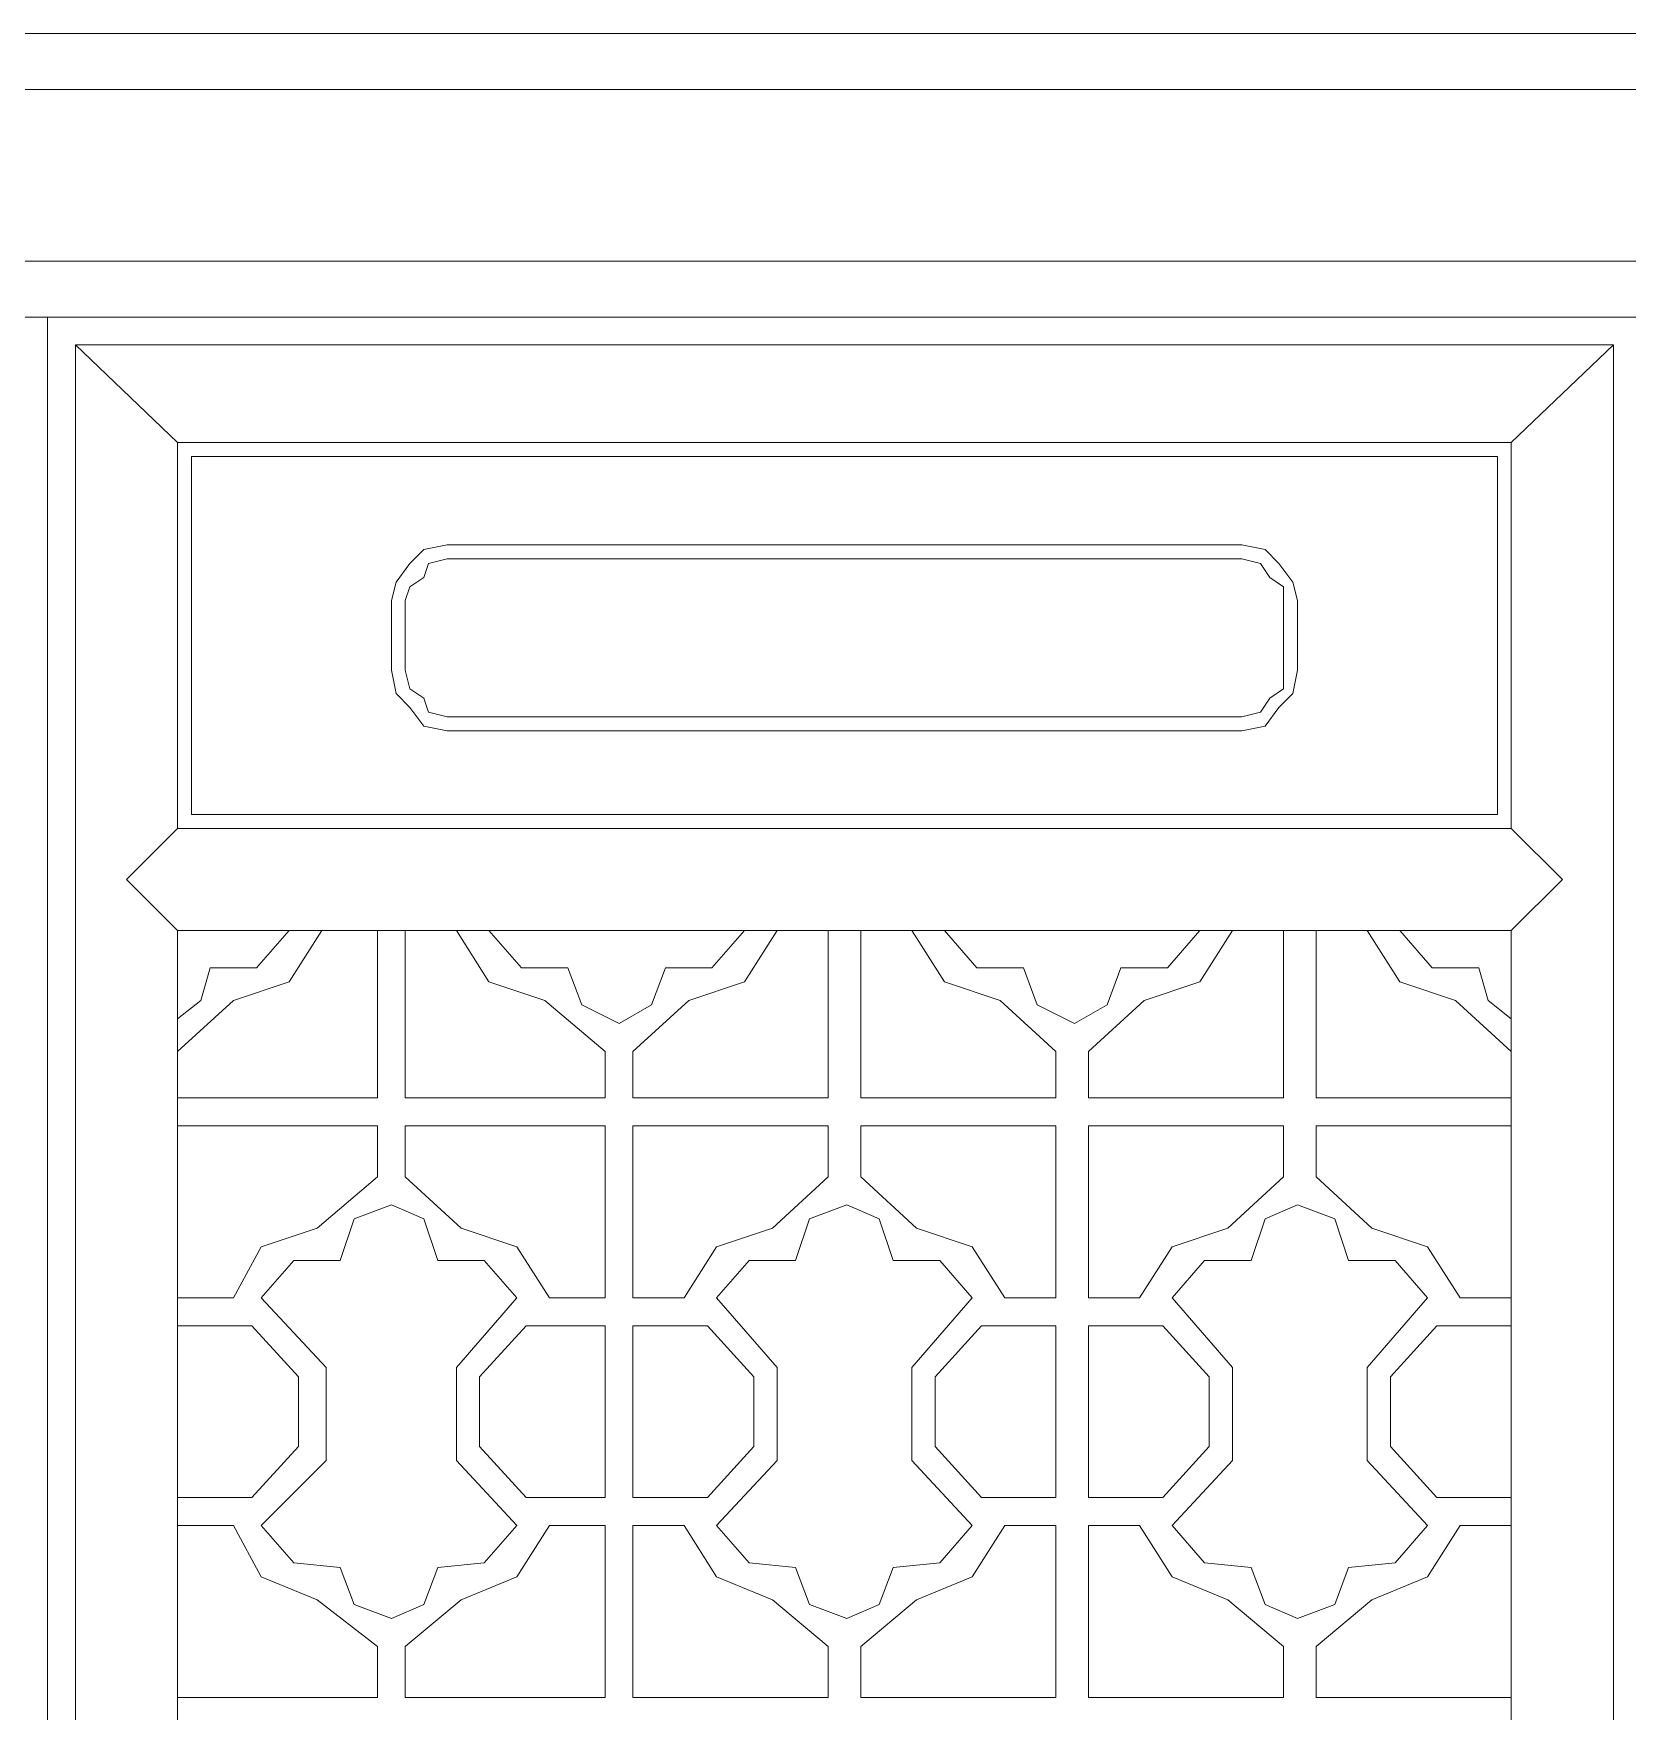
# Model space of a CAD drawing. Header units: centimetres. Extents: x -9.2 to 10.9, y -11.6 to 10.5.
# Drawn here: x -2.19 to 3.8, y 4.15 to 10.45 of the extents above; entities that cross this region are included whole.
import ezdxf

# ---------------------------------------------------------------- set-up
doc = ezdxf.new("R2010")
doc.units = ezdxf.units.CM
doc.header["$MEASUREMENT"] = 0
doc.layers.add('layer 1', color=7, linetype='Continuous')

msp = doc.modelspace()

# ---------------------------------------------------------------- linework, layer by layer
at = {"layer": 'layer 1', "color": 250, "lineweight": 0}
for points, knots in [([(-9.19759, 10.45281), (-9.19759, 10.45281), (10.90362, 10.45281), (10.90362, 10.45281), (10.90362, 10.45281), (10.90362, 10.45281), (10.90362, -11.56967), (10.90362, -11.56967), (10.90362, -11.56967), (10.90362, -11.56967), (-9.19759, -11.56967), (-9.19759, -11.56967), (-9.19759, -11.56967), (-9.19759, -11.56967), (-9.19759, 10.45281), (-9.19759, 10.45281)], [0, 0, 0, 0, 0.25, 0.25, 0.25, 0.25, 0.5, 0.5, 0.5, 0.5, 0.75, 0.75, 0.75, 0.75, 1, 1, 1, 1]), ([(-8.98821, 10.2432), (-8.98821, 10.2432), (10.69401, 10.2432), (10.69401, 10.2432), (10.69401, 10.2432), (10.69401, 10.2432), (10.69401, -11.36006), (10.69401, -11.36006), (10.69401, -11.36006), (10.69401, -11.36006), (-8.98821, -11.36006), (-8.98821, -11.36006), (-8.98821, -11.36006), (-8.98821, -11.36006), (-8.98821, 10.2432), (-8.98821, 10.2432)], [0, 0, 0, 0, 0.25, 0.25, 0.25, 0.25, 0.5, 0.5, 0.5, 0.5, 0.75, 0.75, 0.75, 0.75, 1, 1, 1, 1]), ([(-8.34187, 9.59709), (-8.34187, 9.59709), (10.0479, 9.59709), (10.0479, 9.59709), (10.0479, 9.59709), (10.0479, 9.59709), (10.0479, -10.71372), (10.0479, -10.71372), (10.0479, -10.71372), (10.0479, -10.71372), (-8.34187, -10.71372), (-8.34187, -10.71372), (-8.34187, -10.71372), (-8.34187, -10.71372), (-8.34187, 9.59709), (-8.34187, 9.59709)], [0, 0, 0, 0, 0.25, 0.25, 0.25, 0.25, 0.5, 0.5, 0.5, 0.5, 0.75, 0.75, 0.75, 0.75, 1, 1, 1, 1]), ([(-2.14223, -10.50434), (-2.14223, -10.50434), (-2.14223, 9.38748), (-2.14223, 9.38748), (-2.14223, 9.38748), (-2.14223, 9.38748), (-8.13249, 9.38748), (-8.13249, 9.38748), (-8.13249, 9.38748), (-8.13249, 9.38748), (-8.13249, -10.50434), (-8.13249, -10.50434), (-8.13249, -10.50434), (-8.13249, -10.50434), (-2.14223, -10.50434), (-2.14223, -10.50434)], [0, 0, 0, 0, 0.25, 0.25, 0.25, 0.25, 0.5, 0.5, 0.5, 0.5, 0.75, 0.75, 0.75, 0.75, 1, 1, 1, 1]), ([(-2.14223, -10.50434), (-2.14223, -10.50434), (-2.14223, 9.38748), (-2.14223, 9.38748), (-2.14223, 9.38748), (-2.14223, 9.38748), (3.84803, 9.38748), (3.84803, 9.38748), (3.84803, 9.38748), (3.84803, 9.38748), (3.84803, -10.50434), (3.84803, -10.50434), (3.84803, -10.50434), (3.84803, -10.50434), (-2.14223, -10.50434), (-2.14223, -10.50434)], [0, 0, 0, 0, 0.25, 0.25, 0.25, 0.25, 0.5, 0.5, 0.5, 0.5, 0.75, 0.75, 0.75, 0.75, 1, 1, 1, 1]), ([(3.74322, -10.39953), (3.74322, -10.39953), (-2.03742, -10.39953), (-2.03742, -10.39953), (-2.03742, -10.39953), (-2.03742, -10.39953), (-2.03742, 9.28268), (-2.03742, 9.28268), (-2.03742, 9.28268), (-2.03742, 9.28268), (3.74322, 9.28268), (3.74322, 9.28268), (3.74322, 9.28268), (3.74322, 9.28268), (3.74322, -10.39953), (3.74322, -10.39953)], [0, 0, 0, 0, 0.25, 0.25, 0.25, 0.25, 0.5, 0.5, 0.5, 0.5, 0.75, 0.75, 0.75, 0.75, 1, 1, 1, 1]), ([(-1.65321, 8.91597), (-1.65321, 8.91597), (3.35901, 8.91597), (3.35901, 8.91597), (3.35901, 8.91597), (3.35901, 8.91597), (3.35901, 7.46643), (3.35901, 7.46643), (3.35901, 7.46643), (3.35901, 7.46643), (-1.65321, 7.46643), (-1.65321, 7.46643), (-1.65321, 7.46643), (-1.65321, 7.46643), (-1.65321, 8.91597), (-1.65321, 8.91597)], [0, 0, 0, 0, 0.25, 0.25, 0.25, 0.25, 0.5, 0.5, 0.5, 0.5, 0.75, 0.75, 0.75, 0.75, 1, 1, 1, 1]), ([(3.30672, 8.86346), (3.30672, 8.86346), (3.30672, 7.51872), (3.30672, 7.51872), (3.30672, 7.51872), (3.30672, 7.51872), (-1.6007, 7.51872), (-1.6007, 7.51872), (-1.6007, 7.51872), (-1.6007, 7.51872), (-1.6007, 8.86346), (-1.6007, 8.86346), (-1.6007, 8.86346), (-1.6007, 8.86346), (3.30672, 8.86346), (3.30672, 8.86346), (3.30672, 8.86346), (3.30672, 8.86346), (-1.6007, 8.86346), (-1.6007, 8.86346)], [0, 0, 0, 0, 0.2, 0.2, 0.2, 0.2, 0.4, 0.4, 0.4, 0.4, 0.6, 0.6, 0.6, 0.6, 0.8, 0.8, 0.8, 0.8, 1, 1, 1, 1]), ([(-0.64018, 8.53176), (-0.64018, 8.53176), (-0.72748, 8.51426), (-0.72748, 8.51426), (-0.72748, 8.51426), (-0.72748, 8.51426), (-0.77999, 8.46174), (-0.77999, 8.46174)], [0, 0, 0, 0, 0.5, 0.5, 0.5, 0.5, 1, 1, 1, 1]), ([(2.48579, 8.46174), (2.48579, 8.46174), (2.4335, 8.51426), (2.4335, 8.51426), (2.4335, 8.51426), (2.4335, 8.51426), (2.3462, 8.53176), (2.3462, 8.53176)], [0, 0, 0, 0, 0.5, 0.5, 0.5, 0.5, 1, 1, 1, 1]), ([(-0.77999, 8.46174), (-0.77999, 8.46174), (-0.83228, 8.39195), (-0.83228, 8.39195), (-0.83228, 8.39195), (-0.83228, 8.39195), (-0.84979, 8.32215), (-0.84979, 8.32215)], [0, 0, 0, 0, 0.5, 0.5, 0.5, 0.5, 1, 1, 1, 1]), ([(-0.64018, 8.47925), (-0.64018, 8.47925), (-0.7102, 8.46174), (-0.7102, 8.46174), (-0.7102, 8.46174), (-0.7102, 8.46174), (-0.72748, 8.40945), (-0.72748, 8.40945)], [0, 0, 0, 0, 0.5, 0.5, 0.5, 0.5, 1, 1, 1, 1]), ([(2.45101, 8.40945), (2.45101, 8.40945), (2.416, 8.46174), (2.416, 8.46174), (2.416, 8.46174), (2.416, 8.46174), (2.3462, 8.47925), (2.3462, 8.47925)], [0, 0, 0, 0, 0.5, 0.5, 0.5, 0.5, 1, 1, 1, 1]), ([(2.55559, 8.32215), (2.55559, 8.32215), (2.53831, 8.39195), (2.53831, 8.39195), (2.53831, 8.39195), (2.53831, 8.39195), (2.48579, 8.46174), (2.48579, 8.46174)], [0, 0, 0, 0, 0.5, 0.5, 0.5, 0.5, 1, 1, 1, 1]), ([(-0.72748, 8.40945), (-0.72748, 8.40945), (-0.77999, 8.37444), (-0.77999, 8.37444), (-0.77999, 8.37444), (-0.77999, 8.37444), (-0.7975, 8.32215), (-0.7975, 8.32215)], [0, 0, 0, 0, 0.5, 0.5, 0.5, 0.5, 1, 1, 1, 1]), ([(2.5033, 8.32215), (2.5033, 8.32215), (2.5033, 8.37444), (2.5033, 8.37444), (2.5033, 8.37444), (2.5033, 8.37444), (2.45101, 8.40945), (2.45101, 8.40945)], [0, 0, 0, 0, 0.5, 0.5, 0.5, 0.5, 1, 1, 1, 1]), ([(-0.84979, 8.06025), (-0.84979, 8.06025), (-0.83228, 7.97295), (-0.83228, 7.97295), (-0.83228, 7.97295), (-0.83228, 7.97295), (-0.77999, 7.92044), (-0.77999, 7.92044)], [0, 0, 0, 0, 0.5, 0.5, 0.5, 0.5, 1, 1, 1, 1]), ([(-0.7975, 8.06025), (-0.7975, 8.06025), (-0.77999, 7.99023), (-0.77999, 7.99023), (-0.77999, 7.99023), (-0.77999, 7.99023), (-0.72748, 7.95545), (-0.72748, 7.95545)], [0, 0, 0, 0, 0.5, 0.5, 0.5, 0.5, 1, 1, 1, 1]), ([(2.45101, 7.95545), (2.45101, 7.95545), (2.5033, 7.99023), (2.5033, 7.99023), (2.5033, 7.99023), (2.5033, 7.99023), (2.5033, 8.06025), (2.5033, 8.06025)], [0, 0, 0, 0, 0.5, 0.5, 0.5, 0.5, 1, 1, 1, 1]), ([(2.48579, 7.92044), (2.48579, 7.92044), (2.53831, 7.97295), (2.53831, 7.97295), (2.53831, 7.97295), (2.53831, 7.97295), (2.55559, 8.06025), (2.55559, 8.06025)], [0, 0, 0, 0, 0.5, 0.5, 0.5, 0.5, 1, 1, 1, 1]), ([(-0.72748, 7.95545), (-0.72748, 7.95545), (-0.7102, 7.90293), (-0.7102, 7.90293), (-0.7102, 7.90293), (-0.7102, 7.90293), (-0.64018, 7.88543), (-0.64018, 7.88543)], [0, 0, 0, 0, 0.5, 0.5, 0.5, 0.5, 1, 1, 1, 1]), ([(2.3462, 7.88543), (2.3462, 7.88543), (2.416, 7.90293), (2.416, 7.90293), (2.416, 7.90293), (2.416, 7.90293), (2.45101, 7.95545), (2.45101, 7.95545)], [0, 0, 0, 0, 0.5, 0.5, 0.5, 0.5, 1, 1, 1, 1]), ([(-0.77999, 7.92044), (-0.77999, 7.92044), (-0.72748, 7.85064), (-0.72748, 7.85064), (-0.72748, 7.85064), (-0.72748, 7.85064), (-0.64018, 7.83314), (-0.64018, 7.83314)], [0, 0, 0, 0, 0.5, 0.5, 0.5, 0.5, 1, 1, 1, 1]), ([(2.3462, 7.83314), (2.3462, 7.83314), (2.4335, 7.85064), (2.4335, 7.85064), (2.4335, 7.85064), (2.4335, 7.85064), (2.48579, 7.92044), (2.48579, 7.92044)], [0, 0, 0, 0, 0.5, 0.5, 0.5, 0.5, 1, 1, 1, 1]), ([(-1.65321, 7.08222), (-1.65321, 7.08222), (-1.84532, 7.27433), (-1.84532, 7.27433), (-1.84532, 7.27433), (-1.84532, 7.27433), (-1.65321, 7.46643), (-1.65321, 7.46643)], [0, 0, 0, 0, 0.5, 0.5, 0.5, 0.5, 1, 1, 1, 1]), ([(3.35901, 7.46643), (3.35901, 7.46643), (3.55112, 7.27433), (3.55112, 7.27433), (3.55112, 7.27433), (3.55112, 7.27433), (3.35901, 7.08222), (3.35901, 7.08222)], [0, 0, 0, 0, 0.5, 0.5, 0.5, 0.5, 1, 1, 1, 1]), ([(-1.65321, -1.1435), (-1.65321, -1.1435), (-1.65321, 7.08222), (-1.65321, 7.08222), (-1.65321, 7.08222), (-1.65321, 7.08222), (3.35901, 7.08222), (3.35901, 7.08222), (3.35901, 7.08222), (3.35901, 7.08222), (3.35901, -1.1435), (3.35901, -1.1435), (3.35901, -1.1435), (3.35901, -1.1435), (3.35901, -10.03283), (3.35901, -10.03283), (3.35901, -10.03283), (3.35901, -10.03283), (-1.65321, -10.03283), (-1.65321, -10.03283), (-1.65321, -10.03283), (-1.65321, -10.03283), (-1.65321, -1.1435), (-1.65321, -1.1435)], [0, 0, 0, 0, 0.1666667, 0.1666667, 0.1666667, 0.1666667, 0.3333333, 0.3333333, 0.3333333, 0.3333333, 0.5, 0.5, 0.5, 0.5, 0.6666667, 0.6666667, 0.6666667, 0.6666667, 0.8333333, 0.8333333, 0.8333333, 0.8333333, 1, 1, 1, 1]), ([(-1.65321, 6.628), (-1.65321, 6.628), (-1.4436, 6.8201), (-1.4436, 6.8201), (-1.4436, 6.8201), (-1.4436, 6.8201), (-1.234, 6.89012), (-1.234, 6.89012), (-1.234, 6.89012), (-1.234, 6.89012), (-1.11169, 7.08222), (-1.11169, 7.08222), (-1.11169, 7.08222), (-1.11169, 7.08222), (-0.9023, 7.08222), (-0.9023, 7.08222), (-0.9023, 7.08222), (-0.9023, 7.08222), (-0.9023, 6.4534), (-0.9023, 6.4534), (-0.9023, 6.4534), (-0.9023, 6.4534), (-1.65321, 6.4534), (-1.65321, 6.4534)], [0, 0, 0, 0, 0.1666667, 0.1666667, 0.1666667, 0.1666667, 0.3333333, 0.3333333, 0.3333333, 0.3333333, 0.5, 0.5, 0.5, 0.5, 0.6666667, 0.6666667, 0.6666667, 0.6666667, 0.8333333, 0.8333333, 0.8333333, 0.8333333, 1, 1, 1, 1]), ([(-1.65321, 6.7503), (-1.65321, 6.7503), (-1.56591, 6.8201), (-1.56591, 6.8201), (-1.56591, 6.8201), (-1.56591, 6.8201), (-1.5309, 6.94241), (-1.5309, 6.94241), (-1.5309, 6.94241), (-1.5309, 6.94241), (-1.35631, 6.94241), (-1.35631, 6.94241), (-1.35631, 6.94241), (-1.35631, 6.94241), (-1.234, 7.08222), (-1.234, 7.08222)], [0, 0, 0, 0, 0.25, 0.25, 0.25, 0.25, 0.5, 0.5, 0.5, 0.5, 0.75, 0.75, 0.75, 0.75, 1, 1, 1, 1]), ([(-0.60539, 7.08222), (-0.60539, 7.08222), (-0.48308, 6.89012), (-0.48308, 6.89012), (-0.48308, 6.89012), (-0.48308, 6.89012), (-0.27347, 6.8201), (-0.27347, 6.8201)], [0, 0, 0, 0, 0.5, 0.5, 0.5, 0.5, 1, 1, 1, 1]), ([(-0.48308, 7.08222), (-0.48308, 7.08222), (-0.36077, 6.94241), (-0.36077, 6.94241), (-0.36077, 6.94241), (-0.36077, 6.94241), (-0.18617, 6.94241), (-0.18617, 6.94241)], [0, 0, 0, 0, 0.5, 0.5, 0.5, 0.5, 1, 1, 1, 1]), ([(0.18053, 6.94241), (0.18053, 6.94241), (0.35513, 6.94241), (0.35513, 6.94241), (0.35513, 6.94241), (0.35513, 6.94241), (0.47744, 7.08222), (0.47744, 7.08222)], [0, 0, 0, 0, 0.5, 0.5, 0.5, 0.5, 1, 1, 1, 1]), ([(0.26783, 6.8201), (0.26783, 6.8201), (0.47744, 6.89012), (0.47744, 6.89012), (0.47744, 6.89012), (0.47744, 6.89012), (0.59975, 7.08222), (0.59975, 7.08222)], [0, 0, 0, 0, 0.5, 0.5, 0.5, 0.5, 1, 1, 1, 1]), ([(1.10605, 7.08222), (1.10605, 7.08222), (1.22836, 6.89012), (1.22836, 6.89012), (1.22836, 6.89012), (1.22836, 6.89012), (1.43797, 6.8201), (1.43797, 6.8201)], [0, 0, 0, 0, 0.5, 0.5, 0.5, 0.5, 1, 1, 1, 1]), ([(1.22836, 7.08222), (1.22836, 7.08222), (1.35067, 6.94241), (1.35067, 6.94241), (1.35067, 6.94241), (1.35067, 6.94241), (1.52527, 6.94241), (1.52527, 6.94241)], [0, 0, 0, 0, 0.5, 0.5, 0.5, 0.5, 1, 1, 1, 1]), ([(1.89197, 6.94241), (1.89197, 6.94241), (2.0668, 6.94241), (2.0668, 6.94241), (2.0668, 6.94241), (2.0668, 6.94241), (2.18888, 7.08222), (2.18888, 7.08222)], [0, 0, 0, 0, 0.5, 0.5, 0.5, 0.5, 1, 1, 1, 1]), ([(1.97927, 6.8201), (1.97927, 6.8201), (2.18888, 6.89012), (2.18888, 6.89012), (2.18888, 6.89012), (2.18888, 6.89012), (2.31119, 7.08222), (2.31119, 7.08222)], [0, 0, 0, 0, 0.5, 0.5, 0.5, 0.5, 1, 1, 1, 1]), ([(2.81771, 7.08222), (2.81771, 7.08222), (2.6256, 7.08222), (2.6256, 7.08222), (2.6256, 7.08222), (2.6256, 7.08222), (2.6256, 6.4534), (2.6256, 6.4534), (2.6256, 6.4534), (2.6256, 6.4534), (3.35901, 6.4534), (3.35901, 6.4534)], [0, 0, 0, 0, 0.3333333, 0.3333333, 0.3333333, 0.3333333, 0.6666667, 0.6666667, 0.6666667, 0.6666667, 1, 1, 1, 1]), ([(2.81771, 7.08222), (2.81771, 7.08222), (2.9398, 6.89012), (2.9398, 6.89012), (2.9398, 6.89012), (2.9398, 6.89012), (3.1494, 6.8201), (3.1494, 6.8201)], [0, 0, 0, 0, 0.5, 0.5, 0.5, 0.5, 1, 1, 1, 1]), ([(2.9398, 7.08222), (2.9398, 7.08222), (3.0621, 6.94241), (3.0621, 6.94241), (3.0621, 6.94241), (3.0621, 6.94241), (3.2367, 6.94241), (3.2367, 6.94241)], [0, 0, 0, 0, 0.5, 0.5, 0.5, 0.5, 1, 1, 1, 1]), ([(-0.18617, 6.94241), (-0.18617, 6.94241), (-0.13388, 6.80282), (-0.13388, 6.80282), (-0.13388, 6.80282), (-0.13388, 6.80282), (0.00593, 6.7328), (0.00593, 6.7328)], [0, 0, 0, 0, 0.5, 0.5, 0.5, 0.5, 1, 1, 1, 1]), ([(0.00593, 6.7328), (0.00593, 6.7328), (0.12824, 6.80282), (0.12824, 6.80282), (0.12824, 6.80282), (0.12824, 6.80282), (0.18053, 6.94241), (0.18053, 6.94241)], [0, 0, 0, 0, 0.5, 0.5, 0.5, 0.5, 1, 1, 1, 1]), ([(1.52527, 6.94241), (1.52527, 6.94241), (1.57778, 6.80282), (1.57778, 6.80282), (1.57778, 6.80282), (1.57778, 6.80282), (1.71737, 6.7328), (1.71737, 6.7328)], [0, 0, 0, 0, 0.5, 0.5, 0.5, 0.5, 1, 1, 1, 1]), ([(1.71737, 6.7328), (1.71737, 6.7328), (1.83968, 6.80282), (1.83968, 6.80282), (1.83968, 6.80282), (1.83968, 6.80282), (1.89197, 6.94241), (1.89197, 6.94241)], [0, 0, 0, 0, 0.5, 0.5, 0.5, 0.5, 1, 1, 1, 1]), ([(3.2367, 6.94241), (3.2367, 6.94241), (3.27171, 6.8201), (3.27171, 6.8201), (3.27171, 6.8201), (3.27171, 6.8201), (3.35901, 6.7503), (3.35901, 6.7503)], [0, 0, 0, 0, 0.5, 0.5, 0.5, 0.5, 1, 1, 1, 1]), ([(-0.84979, 6.05168), (-0.84979, 6.05168), (-0.9896, 5.99939), (-0.9896, 5.99939), (-0.9896, 5.99939), (-0.9896, 5.99939), (-1.04189, 5.8423), (-1.04189, 5.8423)], [0, 0, 0, 0, 0.5, 0.5, 0.5, 0.5, 1, 1, 1, 1]), ([(-0.67519, 5.8423), (-0.67519, 5.8423), (-0.72748, 5.99939), (-0.72748, 5.99939), (-0.72748, 5.99939), (-0.72748, 5.99939), (-0.84979, 6.05168), (-0.84979, 6.05168)], [0, 0, 0, 0, 0.5, 0.5, 0.5, 0.5, 1, 1, 1, 1]), ([(0.86165, 6.05168), (0.86165, 6.05168), (0.72184, 5.99939), (0.72184, 5.99939), (0.72184, 5.99939), (0.72184, 5.99939), (0.66955, 5.8423), (0.66955, 5.8423)], [0, 0, 0, 0, 0.5, 0.5, 0.5, 0.5, 1, 1, 1, 1]), ([(1.03625, 5.8423), (1.03625, 5.8423), (0.98396, 5.99939), (0.98396, 5.99939), (0.98396, 5.99939), (0.98396, 5.99939), (0.86165, 6.05168), (0.86165, 6.05168)], [0, 0, 0, 0, 0.5, 0.5, 0.5, 0.5, 1, 1, 1, 1]), ([(2.55559, 6.05168), (2.55559, 6.05168), (2.4335, 5.99939), (2.4335, 5.99939), (2.4335, 5.99939), (2.4335, 5.99939), (2.38099, 5.8423), (2.38099, 5.8423)], [0, 0, 0, 0, 0.5, 0.5, 0.5, 0.5, 1, 1, 1, 1]), ([(2.74769, 5.8423), (2.74769, 5.8423), (2.6954, 5.99939), (2.6954, 5.99939), (2.6954, 5.99939), (2.6954, 5.99939), (2.55559, 6.05168), (2.55559, 6.05168)], [0, 0, 0, 0, 0.5, 0.5, 0.5, 0.5, 1, 1, 1, 1]), ([(-1.12919, 5.96438), (-1.12919, 5.96438), (-1.3388, 5.89459), (-1.3388, 5.89459), (-1.3388, 5.89459), (-1.3388, 5.89459), (-1.4436, 5.70248), (-1.4436, 5.70248)], [0, 0, 0, 0, 0.5, 0.5, 0.5, 0.5, 1, 1, 1, 1]), ([(-0.25597, 5.70248), (-0.25597, 5.70248), (-0.37828, 5.89459), (-0.37828, 5.89459), (-0.37828, 5.89459), (-0.37828, 5.89459), (-0.58789, 5.96438), (-0.58789, 5.96438)], [0, 0, 0, 0, 0.5, 0.5, 0.5, 0.5, 1, 1, 1, 1]), ([(0.58225, 5.96438), (0.58225, 5.96438), (0.37264, 5.89459), (0.37264, 5.89459), (0.37264, 5.89459), (0.37264, 5.89459), (0.25033, 5.70248), (0.25033, 5.70248)], [0, 0, 0, 0, 0.5, 0.5, 0.5, 0.5, 1, 1, 1, 1]), ([(1.45547, 5.70248), (1.45547, 5.70248), (1.33316, 5.89459), (1.33316, 5.89459), (1.33316, 5.89459), (1.33316, 5.89459), (1.12355, 5.96438), (1.12355, 5.96438)], [0, 0, 0, 0, 0.5, 0.5, 0.5, 0.5, 1, 1, 1, 1]), ([(2.29369, 5.96438), (2.29369, 5.96438), (2.08408, 5.89459), (2.08408, 5.89459), (2.08408, 5.89459), (2.08408, 5.89459), (1.96199, 5.70248), (1.96199, 5.70248)], [0, 0, 0, 0, 0.5, 0.5, 0.5, 0.5, 1, 1, 1, 1]), ([(3.16691, 5.70248), (3.16691, 5.70248), (3.0446, 5.89459), (3.0446, 5.89459), (3.0446, 5.89459), (3.0446, 5.89459), (2.83521, 5.96438), (2.83521, 5.96438)], [0, 0, 0, 0, 0.5, 0.5, 0.5, 0.5, 1, 1, 1, 1]), ([(-1.04189, 5.8423), (-1.04189, 5.8423), (-1.21649, 5.8423), (-1.21649, 5.8423), (-1.21649, 5.8423), (-1.21649, 5.8423), (-1.3388, 5.70248), (-1.3388, 5.70248)], [0, 0, 0, 0, 0.5, 0.5, 0.5, 0.5, 1, 1, 1, 1]), ([(-0.37828, 5.70248), (-0.37828, 5.70248), (-0.50059, 5.8423), (-0.50059, 5.8423), (-0.50059, 5.8423), (-0.50059, 5.8423), (-0.67519, 5.8423), (-0.67519, 5.8423)], [0, 0, 0, 0, 0.5, 0.5, 0.5, 0.5, 1, 1, 1, 1]), ([(0.66955, 5.8423), (0.66955, 5.8423), (0.49495, 5.8423), (0.49495, 5.8423), (0.49495, 5.8423), (0.49495, 5.8423), (0.37264, 5.70248), (0.37264, 5.70248)], [0, 0, 0, 0, 0.5, 0.5, 0.5, 0.5, 1, 1, 1, 1]), ([(1.33316, 5.70248), (1.33316, 5.70248), (1.21085, 5.8423), (1.21085, 5.8423), (1.21085, 5.8423), (1.21085, 5.8423), (1.03625, 5.8423), (1.03625, 5.8423)], [0, 0, 0, 0, 0.5, 0.5, 0.5, 0.5, 1, 1, 1, 1]), ([(2.38099, 5.8423), (2.38099, 5.8423), (2.20639, 5.8423), (2.20639, 5.8423), (2.20639, 5.8423), (2.20639, 5.8423), (2.08408, 5.70248), (2.08408, 5.70248)], [0, 0, 0, 0, 0.5, 0.5, 0.5, 0.5, 1, 1, 1, 1]), ([(3.0446, 5.70248), (3.0446, 5.70248), (2.92251, 5.8423), (2.92251, 5.8423), (2.92251, 5.8423), (2.92251, 5.8423), (2.74769, 5.8423), (2.74769, 5.8423)], [0, 0, 0, 0, 0.5, 0.5, 0.5, 0.5, 1, 1, 1, 1]), ([(-1.3388, 4.84676), (-1.3388, 4.84676), (-1.09441, 5.09116), (-1.09441, 5.09116), (-1.09441, 5.09116), (-1.09441, 5.09116), (-1.09441, 5.44058), (-1.09441, 5.44058), (-1.09441, 5.44058), (-1.09441, 5.44058), (-1.3388, 5.70248), (-1.3388, 5.70248)], [0, 0, 0, 0, 0.3333333, 0.3333333, 0.3333333, 0.3333333, 0.6666667, 0.6666667, 0.6666667, 0.6666667, 1, 1, 1, 1]), ([(-0.37828, 5.70248), (-0.37828, 5.70248), (-0.60539, 5.44058), (-0.60539, 5.44058), (-0.60539, 5.44058), (-0.60539, 5.44058), (-0.60539, 5.09116), (-0.60539, 5.09116), (-0.60539, 5.09116), (-0.60539, 5.09116), (-0.37828, 4.84676), (-0.37828, 4.84676)], [0, 0, 0, 0, 0.3333333, 0.3333333, 0.3333333, 0.3333333, 0.6666667, 0.6666667, 0.6666667, 0.6666667, 1, 1, 1, 1]), ([(0.37264, 4.84676), (0.37264, 4.84676), (0.59975, 5.09116), (0.59975, 5.09116), (0.59975, 5.09116), (0.59975, 5.09116), (0.59975, 5.44058), (0.59975, 5.44058), (0.59975, 5.44058), (0.59975, 5.44058), (0.37264, 5.70248), (0.37264, 5.70248)], [0, 0, 0, 0, 0.3333333, 0.3333333, 0.3333333, 0.3333333, 0.6666667, 0.6666667, 0.6666667, 0.6666667, 1, 1, 1, 1]), ([(1.33316, 5.70248), (1.33316, 5.70248), (1.10605, 5.44058), (1.10605, 5.44058), (1.10605, 5.44058), (1.10605, 5.44058), (1.10605, 5.09116), (1.10605, 5.09116), (1.10605, 5.09116), (1.10605, 5.09116), (1.33316, 4.84676), (1.33316, 4.84676)], [0, 0, 0, 0, 0.3333333, 0.3333333, 0.3333333, 0.3333333, 0.6666667, 0.6666667, 0.6666667, 0.6666667, 1, 1, 1, 1]), ([(2.08408, 4.84676), (2.08408, 4.84676), (2.31119, 5.09116), (2.31119, 5.09116), (2.31119, 5.09116), (2.31119, 5.09116), (2.31119, 5.44058), (2.31119, 5.44058), (2.31119, 5.44058), (2.31119, 5.44058), (2.08408, 5.70248), (2.08408, 5.70248)], [0, 0, 0, 0, 0.3333333, 0.3333333, 0.3333333, 0.3333333, 0.6666667, 0.6666667, 0.6666667, 0.6666667, 1, 1, 1, 1]), ([(3.0446, 5.70248), (3.0446, 5.70248), (2.81771, 5.44058), (2.81771, 5.44058), (2.81771, 5.44058), (2.81771, 5.44058), (2.81771, 5.09116), (2.81771, 5.09116), (2.81771, 5.09116), (2.81771, 5.09116), (3.0446, 4.84676), (3.0446, 4.84676)], [0, 0, 0, 0, 0.3333333, 0.3333333, 0.3333333, 0.3333333, 0.6666667, 0.6666667, 0.6666667, 0.6666667, 1, 1, 1, 1]), ([(-1.37381, 4.95157), (-1.37381, 4.95157), (-1.19921, 5.14367), (-1.19921, 5.14367), (-1.19921, 5.14367), (-1.19921, 5.14367), (-1.19921, 5.40557), (-1.19921, 5.40557), (-1.19921, 5.40557), (-1.19921, 5.40557), (-1.37381, 5.59768), (-1.37381, 5.59768)], [0, 0, 0, 0, 0.3333333, 0.3333333, 0.3333333, 0.3333333, 0.6666667, 0.6666667, 0.6666667, 0.6666667, 1, 1, 1, 1]), ([(-0.34327, 5.59768), (-0.34327, 5.59768), (-0.51809, 5.40557), (-0.51809, 5.40557), (-0.51809, 5.40557), (-0.51809, 5.40557), (-0.51809, 5.14367), (-0.51809, 5.14367), (-0.51809, 5.14367), (-0.51809, 5.14367), (-0.34327, 4.95157), (-0.34327, 4.95157)], [0, 0, 0, 0, 0.3333333, 0.3333333, 0.3333333, 0.3333333, 0.6666667, 0.6666667, 0.6666667, 0.6666667, 1, 1, 1, 1]), ([(0.33763, 4.95157), (0.33763, 4.95157), (0.51245, 5.14367), (0.51245, 5.14367), (0.51245, 5.14367), (0.51245, 5.14367), (0.51245, 5.40557), (0.51245, 5.40557), (0.51245, 5.40557), (0.51245, 5.40557), (0.33763, 5.59768), (0.33763, 5.59768)], [0, 0, 0, 0, 0.3333333, 0.3333333, 0.3333333, 0.3333333, 0.6666667, 0.6666667, 0.6666667, 0.6666667, 1, 1, 1, 1]), ([(1.36817, 5.59768), (1.36817, 5.59768), (1.19357, 5.40557), (1.19357, 5.40557), (1.19357, 5.40557), (1.19357, 5.40557), (1.19357, 5.14367), (1.19357, 5.14367), (1.19357, 5.14367), (1.19357, 5.14367), (1.36817, 4.95157), (1.36817, 4.95157)], [0, 0, 0, 0, 0.3333333, 0.3333333, 0.3333333, 0.3333333, 0.6666667, 0.6666667, 0.6666667, 0.6666667, 1, 1, 1, 1]), ([(2.04929, 4.95157), (2.04929, 4.95157), (2.22389, 5.14367), (2.22389, 5.14367), (2.22389, 5.14367), (2.22389, 5.14367), (2.22389, 5.40557), (2.22389, 5.40557), (2.22389, 5.40557), (2.22389, 5.40557), (2.04929, 5.59768), (2.04929, 5.59768)], [0, 0, 0, 0, 0.3333333, 0.3333333, 0.3333333, 0.3333333, 0.6666667, 0.6666667, 0.6666667, 0.6666667, 1, 1, 1, 1]), ([(3.07961, 5.59768), (3.07961, 5.59768), (2.90501, 5.40557), (2.90501, 5.40557), (2.90501, 5.40557), (2.90501, 5.40557), (2.90501, 5.14367), (2.90501, 5.14367), (2.90501, 5.14367), (2.90501, 5.14367), (3.07961, 4.95157), (3.07961, 4.95157)], [0, 0, 0, 0, 0.3333333, 0.3333333, 0.3333333, 0.3333333, 0.6666667, 0.6666667, 0.6666667, 0.6666667, 1, 1, 1, 1]), ([(-1.4436, 4.84676), (-1.4436, 4.84676), (-1.3388, 4.65466), (-1.3388, 4.65466), (-1.3388, 4.65466), (-1.3388, 4.65466), (-1.12919, 4.56736), (-1.12919, 4.56736)], [0, 0, 0, 0, 0.5, 0.5, 0.5, 0.5, 1, 1, 1, 1]), ([(-1.3388, 4.84676), (-1.3388, 4.84676), (-1.21649, 4.70695), (-1.21649, 4.70695), (-1.21649, 4.70695), (-1.21649, 4.70695), (-1.04189, 4.68967), (-1.04189, 4.68967)], [0, 0, 0, 0, 0.5, 0.5, 0.5, 0.5, 1, 1, 1, 1]), ([(-0.67519, 4.68967), (-0.67519, 4.68967), (-0.50059, 4.70695), (-0.50059, 4.70695), (-0.50059, 4.70695), (-0.50059, 4.70695), (-0.37828, 4.84676), (-0.37828, 4.84676)], [0, 0, 0, 0, 0.5, 0.5, 0.5, 0.5, 1, 1, 1, 1]), ([(-0.58789, 4.56736), (-0.58789, 4.56736), (-0.37828, 4.65466), (-0.37828, 4.65466), (-0.37828, 4.65466), (-0.37828, 4.65466), (-0.25597, 4.84676), (-0.25597, 4.84676)], [0, 0, 0, 0, 0.5, 0.5, 0.5, 0.5, 1, 1, 1, 1]), ([(0.25033, 4.84676), (0.25033, 4.84676), (0.37264, 4.65466), (0.37264, 4.65466), (0.37264, 4.65466), (0.37264, 4.65466), (0.58225, 4.56736), (0.58225, 4.56736)], [0, 0, 0, 0, 0.5, 0.5, 0.5, 0.5, 1, 1, 1, 1]), ([(0.37264, 4.84676), (0.37264, 4.84676), (0.49495, 4.70695), (0.49495, 4.70695), (0.49495, 4.70695), (0.49495, 4.70695), (0.66955, 4.68967), (0.66955, 4.68967)], [0, 0, 0, 0, 0.5, 0.5, 0.5, 0.5, 1, 1, 1, 1]), ([(1.03625, 4.68967), (1.03625, 4.68967), (1.21085, 4.70695), (1.21085, 4.70695), (1.21085, 4.70695), (1.21085, 4.70695), (1.33316, 4.84676), (1.33316, 4.84676)], [0, 0, 0, 0, 0.5, 0.5, 0.5, 0.5, 1, 1, 1, 1]), ([(1.12355, 4.56736), (1.12355, 4.56736), (1.33316, 4.65466), (1.33316, 4.65466), (1.33316, 4.65466), (1.33316, 4.65466), (1.45547, 4.84676), (1.45547, 4.84676)], [0, 0, 0, 0, 0.5, 0.5, 0.5, 0.5, 1, 1, 1, 1]), ([(1.96199, 4.84676), (1.96199, 4.84676), (2.08408, 4.65466), (2.08408, 4.65466), (2.08408, 4.65466), (2.08408, 4.65466), (2.29369, 4.56736), (2.29369, 4.56736)], [0, 0, 0, 0, 0.5, 0.5, 0.5, 0.5, 1, 1, 1, 1]), ([(2.08408, 4.84676), (2.08408, 4.84676), (2.20639, 4.70695), (2.20639, 4.70695), (2.20639, 4.70695), (2.20639, 4.70695), (2.38099, 4.68967), (2.38099, 4.68967)], [0, 0, 0, 0, 0.5, 0.5, 0.5, 0.5, 1, 1, 1, 1]), ([(2.74769, 4.68967), (2.74769, 4.68967), (2.92251, 4.70695), (2.92251, 4.70695), (2.92251, 4.70695), (2.92251, 4.70695), (3.0446, 4.84676), (3.0446, 4.84676)], [0, 0, 0, 0, 0.5, 0.5, 0.5, 0.5, 1, 1, 1, 1]), ([(2.83521, 4.56736), (2.83521, 4.56736), (3.0446, 4.65466), (3.0446, 4.65466), (3.0446, 4.65466), (3.0446, 4.65466), (3.16691, 4.84676), (3.16691, 4.84676)], [0, 0, 0, 0, 0.5, 0.5, 0.5, 0.5, 1, 1, 1, 1]), ([(-1.04189, 4.68967), (-1.04189, 4.68967), (-0.9896, 4.54985), (-0.9896, 4.54985), (-0.9896, 4.54985), (-0.9896, 4.54985), (-0.84979, 4.49756), (-0.84979, 4.49756)], [0, 0, 0, 0, 0.5, 0.5, 0.5, 0.5, 1, 1, 1, 1]), ([(-0.84979, 4.49756), (-0.84979, 4.49756), (-0.72748, 4.54985), (-0.72748, 4.54985), (-0.72748, 4.54985), (-0.72748, 4.54985), (-0.67519, 4.68967), (-0.67519, 4.68967)], [0, 0, 0, 0, 0.5, 0.5, 0.5, 0.5, 1, 1, 1, 1]), ([(0.66955, 4.68967), (0.66955, 4.68967), (0.72184, 4.54985), (0.72184, 4.54985), (0.72184, 4.54985), (0.72184, 4.54985), (0.86165, 4.49756), (0.86165, 4.49756)], [0, 0, 0, 0, 0.5, 0.5, 0.5, 0.5, 1, 1, 1, 1]), ([(0.86165, 4.49756), (0.86165, 4.49756), (0.98396, 4.54985), (0.98396, 4.54985), (0.98396, 4.54985), (0.98396, 4.54985), (1.03625, 4.68967), (1.03625, 4.68967)], [0, 0, 0, 0, 0.5, 0.5, 0.5, 0.5, 1, 1, 1, 1]), ([(2.38099, 4.68967), (2.38099, 4.68967), (2.4335, 4.54985), (2.4335, 4.54985), (2.4335, 4.54985), (2.4335, 4.54985), (2.55559, 4.49756), (2.55559, 4.49756)], [0, 0, 0, 0, 0.5, 0.5, 0.5, 0.5, 1, 1, 1, 1]), ([(2.55559, 4.49756), (2.55559, 4.49756), (2.6954, 4.54985), (2.6954, 4.54985), (2.6954, 4.54985), (2.6954, 4.54985), (2.74769, 4.68967), (2.74769, 4.68967)], [0, 0, 0, 0, 0.5, 0.5, 0.5, 0.5, 1, 1, 1, 1])]:
    msp.add_open_spline(points, degree=3, knots=knots, dxfattribs=at)
for points in [[(-1.65321, 8.91597), (-1.65321, 8.91597), (-2.03742, 9.28268), (-2.03742, 9.28268)], [(3.74322, 9.28268), (3.74322, 9.28268), (3.35901, 8.91597), (3.35901, 8.91597)], [(-1.6007, 8.86346), (-1.6007, 8.86346), (-1.6007, 7.51872), (-1.6007, 7.51872)], [(3.30672, 8.86346), (3.30672, 8.86346), (3.30672, 7.51872), (3.30672, 7.51872)], [(-0.64018, 8.53176), (-0.64018, 8.53176), (2.3462, 8.53176), (2.3462, 8.53176)], [(-0.64018, 8.47925), (-0.64018, 8.47925), (2.3462, 8.47925), (2.3462, 8.47925)], [(-0.84979, 8.06025), (-0.84979, 8.06025), (-0.84979, 8.32215), (-0.84979, 8.32215)], [(-0.7975, 8.06025), (-0.7975, 8.06025), (-0.7975, 8.32215), (-0.7975, 8.32215)], [(2.5033, 8.32215), (2.5033, 8.32215), (2.5033, 8.06025), (2.5033, 8.06025)], [(2.55559, 8.32215), (2.55559, 8.32215), (2.55559, 8.06025), (2.55559, 8.06025)], [(2.3462, 7.88543), (2.3462, 7.88543), (-0.64018, 7.88543), (-0.64018, 7.88543)], [(2.3462, 7.83314), (2.3462, 7.83314), (-0.64018, 7.83314), (-0.64018, 7.83314)], [(-0.60539, 7.08222), (-0.60539, 7.08222), (-0.7975, 7.08222), (-0.7975, 7.08222)], [(-0.7975, 7.08222), (-0.7975, 7.08222), (-0.7975, 6.4534), (-0.7975, 6.4534)], [(0.59975, 7.08222), (0.59975, 7.08222), (0.79186, 7.08222), (0.79186, 7.08222)], [(0.79186, 7.08222), (0.79186, 7.08222), (0.79186, 6.4534), (0.79186, 6.4534)], [(1.10605, 7.08222), (1.10605, 7.08222), (0.91394, 7.08222), (0.91394, 7.08222)], [(0.91394, 7.08222), (0.91394, 7.08222), (0.91394, 6.4534), (0.91394, 6.4534)], [(2.31119, 7.08222), (2.31119, 7.08222), (2.5033, 7.08222), (2.5033, 7.08222)], [(2.5033, 7.08222), (2.5033, 7.08222), (2.5033, 6.4534), (2.5033, 6.4534)], [(-0.27347, 6.8201), (-0.27347, 6.8201), (-0.04658, 6.628), (-0.04658, 6.628)], [(0.05822, 6.628), (0.05822, 6.628), (0.26783, 6.8201), (0.26783, 6.8201)], [(1.43797, 6.8201), (1.43797, 6.8201), (1.64758, 6.628), (1.64758, 6.628)], [(1.76989, 6.628), (1.76989, 6.628), (1.97927, 6.8201), (1.97927, 6.8201)], [(3.1494, 6.8201), (3.1494, 6.8201), (3.35901, 6.628), (3.35901, 6.628)], [(-0.04658, 6.4534), (-0.04658, 6.4534), (-0.04658, 6.628), (-0.04658, 6.628)], [(0.05822, 6.4534), (0.05822, 6.4534), (0.05822, 6.628), (0.05822, 6.628)], [(1.64758, 6.4534), (1.64758, 6.4534), (1.64758, 6.628), (1.64758, 6.628)], [(1.76989, 6.4534), (1.76989, 6.4534), (1.76989, 6.628), (1.76989, 6.628)], [(-0.7975, 6.4534), (-0.7975, 6.4534), (-0.04658, 6.4534), (-0.04658, 6.4534)], [(0.79186, 6.4534), (0.79186, 6.4534), (0.05822, 6.4534), (0.05822, 6.4534)], [(0.91394, 6.4534), (0.91394, 6.4534), (1.64758, 6.4534), (1.64758, 6.4534)], [(2.5033, 6.4534), (2.5033, 6.4534), (1.76989, 6.4534), (1.76989, 6.4534)], [(-1.65321, 6.34859), (-1.65321, 6.34859), (-1.65321, 5.70248), (-1.65321, 5.70248)], [(-0.9023, 6.34859), (-0.9023, 6.34859), (-1.65321, 6.34859), (-1.65321, 6.34859)], [(-0.9023, 6.15649), (-0.9023, 6.15649), (-0.9023, 6.34859), (-0.9023, 6.34859)], [(-0.7975, 6.34859), (-0.7975, 6.34859), (-0.7975, 6.15649), (-0.7975, 6.15649)], [(-0.04658, 6.34859), (-0.04658, 6.34859), (-0.7975, 6.34859), (-0.7975, 6.34859)], [(-0.04658, 5.70248), (-0.04658, 5.70248), (-0.04658, 6.34859), (-0.04658, 6.34859)], [(0.05822, 6.34859), (0.05822, 6.34859), (0.05822, 5.70248), (0.05822, 5.70248)], [(0.79186, 6.34859), (0.79186, 6.34859), (0.05822, 6.34859), (0.05822, 6.34859)], [(0.79186, 6.15649), (0.79186, 6.15649), (0.79186, 6.34859), (0.79186, 6.34859)], [(0.91394, 6.34859), (0.91394, 6.34859), (0.91394, 6.15649), (0.91394, 6.15649)], [(1.64758, 6.34859), (1.64758, 6.34859), (0.91394, 6.34859), (0.91394, 6.34859)], [(1.64758, 5.70248), (1.64758, 5.70248), (1.64758, 6.34859), (1.64758, 6.34859)], [(1.76989, 6.34859), (1.76989, 6.34859), (1.76989, 5.70248), (1.76989, 5.70248)], [(2.5033, 6.34859), (2.5033, 6.34859), (1.76989, 6.34859), (1.76989, 6.34859)], [(2.5033, 6.15649), (2.5033, 6.15649), (2.5033, 6.34859), (2.5033, 6.34859)], [(2.6256, 6.15649), (2.6256, 6.15649), (2.6256, 6.34859), (2.6256, 6.34859)], [(2.6256, 6.34859), (2.6256, 6.34859), (3.35901, 6.34859), (3.35901, 6.34859)], [(3.35901, 6.34859), (3.35901, 6.34859), (3.35901, 5.70248), (3.35901, 5.70248)], [(-0.9023, 6.15649), (-0.9023, 6.15649), (-1.12919, 5.96438), (-1.12919, 5.96438)], [(-0.58789, 5.96438), (-0.58789, 5.96438), (-0.7975, 6.15649), (-0.7975, 6.15649)], [(0.79186, 6.15649), (0.79186, 6.15649), (0.58225, 5.96438), (0.58225, 5.96438)], [(1.12355, 5.96438), (1.12355, 5.96438), (0.91394, 6.15649), (0.91394, 6.15649)], [(2.5033, 6.15649), (2.5033, 6.15649), (2.29369, 5.96438), (2.29369, 5.96438)], [(2.83521, 5.96438), (2.83521, 5.96438), (2.6256, 6.15649), (2.6256, 6.15649)], [(-1.65321, 5.70248), (-1.65321, 5.70248), (-1.4436, 5.70248), (-1.4436, 5.70248)], [(-0.25597, 5.70248), (-0.25597, 5.70248), (-0.04658, 5.70248), (-0.04658, 5.70248)], [(0.05822, 5.70248), (0.05822, 5.70248), (0.25033, 5.70248), (0.25033, 5.70248)], [(1.45547, 5.70248), (1.45547, 5.70248), (1.64758, 5.70248), (1.64758, 5.70248)], [(1.76989, 5.70248), (1.76989, 5.70248), (1.96199, 5.70248), (1.96199, 5.70248)], [(3.35901, 5.70248), (3.35901, 5.70248), (3.16691, 5.70248), (3.16691, 5.70248)], [(-1.65321, 4.95157), (-1.65321, 4.95157), (-1.65321, 5.59768), (-1.65321, 5.59768)], [(-1.65321, 5.59768), (-1.65321, 5.59768), (-1.37381, 5.59768), (-1.37381, 5.59768)], [(-0.04658, 5.59768), (-0.04658, 5.59768), (-0.34327, 5.59768), (-0.34327, 5.59768)], [(-0.04658, 4.95157), (-0.04658, 4.95157), (-0.04658, 5.59768), (-0.04658, 5.59768)], [(0.05822, 4.95157), (0.05822, 4.95157), (0.05822, 5.59768), (0.05822, 5.59768)], [(0.05822, 5.59768), (0.05822, 5.59768), (0.33763, 5.59768), (0.33763, 5.59768)], [(1.64758, 5.59768), (1.64758, 5.59768), (1.36817, 5.59768), (1.36817, 5.59768)], [(1.64758, 4.95157), (1.64758, 4.95157), (1.64758, 5.59768), (1.64758, 5.59768)], [(1.76989, 4.95157), (1.76989, 4.95157), (1.76989, 5.59768), (1.76989, 5.59768)], [(1.76989, 5.59768), (1.76989, 5.59768), (2.04929, 5.59768), (2.04929, 5.59768)], [(3.35901, 5.59768), (3.35901, 5.59768), (3.07961, 5.59768), (3.07961, 5.59768)], [(3.35901, 4.95157), (3.35901, 4.95157), (3.35901, 5.59768), (3.35901, 5.59768)], [(-1.37381, 4.95157), (-1.37381, 4.95157), (-1.65321, 4.95157), (-1.65321, 4.95157)], [(-0.34327, 4.95157), (-0.34327, 4.95157), (-0.04658, 4.95157), (-0.04658, 4.95157)], [(0.33763, 4.95157), (0.33763, 4.95157), (0.05822, 4.95157), (0.05822, 4.95157)], [(1.36817, 4.95157), (1.36817, 4.95157), (1.64758, 4.95157), (1.64758, 4.95157)], [(2.04929, 4.95157), (2.04929, 4.95157), (1.76989, 4.95157), (1.76989, 4.95157)], [(3.07961, 4.95157), (3.07961, 4.95157), (3.35901, 4.95157), (3.35901, 4.95157)], [(-1.4436, 4.84676), (-1.4436, 4.84676), (-1.65321, 4.84676), (-1.65321, 4.84676)], [(-1.65321, 4.84676), (-1.65321, 4.84676), (-1.65321, 4.20065), (-1.65321, 4.20065)], [(-0.25597, 4.84676), (-0.25597, 4.84676), (-0.04658, 4.84676), (-0.04658, 4.84676)], [(-0.04658, 4.84676), (-0.04658, 4.84676), (-0.04658, 4.20065), (-0.04658, 4.20065)], [(0.25033, 4.84676), (0.25033, 4.84676), (0.05822, 4.84676), (0.05822, 4.84676)], [(0.05822, 4.84676), (0.05822, 4.84676), (0.05822, 4.20065), (0.05822, 4.20065)], [(1.45547, 4.84676), (1.45547, 4.84676), (1.64758, 4.84676), (1.64758, 4.84676)], [(1.64758, 4.84676), (1.64758, 4.84676), (1.64758, 4.20065), (1.64758, 4.20065)], [(1.96199, 4.84676), (1.96199, 4.84676), (1.76989, 4.84676), (1.76989, 4.84676)], [(1.76989, 4.84676), (1.76989, 4.84676), (1.76989, 4.20065), (1.76989, 4.20065)], [(3.16691, 4.84676), (3.16691, 4.84676), (3.35901, 4.84676), (3.35901, 4.84676)], [(3.35901, 4.84676), (3.35901, 4.84676), (3.35901, 4.20065), (3.35901, 4.20065)], [(-1.12919, 4.56736), (-1.12919, 4.56736), (-0.9023, 4.39276), (-0.9023, 4.39276)], [(-0.7975, 4.39276), (-0.7975, 4.39276), (-0.58789, 4.56736), (-0.58789, 4.56736)], [(0.58225, 4.56736), (0.58225, 4.56736), (0.79186, 4.39276), (0.79186, 4.39276)], [(0.91394, 4.39276), (0.91394, 4.39276), (1.12355, 4.56736), (1.12355, 4.56736)], [(2.29369, 4.56736), (2.29369, 4.56736), (2.5033, 4.39276), (2.5033, 4.39276)], [(2.6256, 4.39276), (2.6256, 4.39276), (2.83521, 4.56736), (2.83521, 4.56736)], [(-0.9023, 4.20065), (-0.9023, 4.20065), (-0.9023, 4.39276), (-0.9023, 4.39276)], [(-0.7975, 4.20065), (-0.7975, 4.20065), (-0.7975, 4.39276), (-0.7975, 4.39276)], [(0.79186, 4.20065), (0.79186, 4.20065), (0.79186, 4.39276), (0.79186, 4.39276)], [(0.91394, 4.20065), (0.91394, 4.20065), (0.91394, 4.39276), (0.91394, 4.39276)], [(2.5033, 4.20065), (2.5033, 4.20065), (2.5033, 4.39276), (2.5033, 4.39276)], [(2.6256, 4.20065), (2.6256, 4.20065), (2.6256, 4.39276), (2.6256, 4.39276)], [(-1.65321, 4.20065), (-1.65321, 4.20065), (-0.9023, 4.20065), (-0.9023, 4.20065)], [(-0.04658, 4.20065), (-0.04658, 4.20065), (-0.7975, 4.20065), (-0.7975, 4.20065)], [(0.05822, 4.20065), (0.05822, 4.20065), (0.79186, 4.20065), (0.79186, 4.20065)], [(1.64758, 4.20065), (1.64758, 4.20065), (0.91394, 4.20065), (0.91394, 4.20065)], [(1.76989, 4.20065), (1.76989, 4.20065), (2.5033, 4.20065), (2.5033, 4.20065)], [(3.35901, 4.20065), (3.35901, 4.20065), (2.6256, 4.20065), (2.6256, 4.20065)]]:
    msp.add_open_spline(points, degree=3, dxfattribs=at)

doc.saveas('drawing.dxf')
